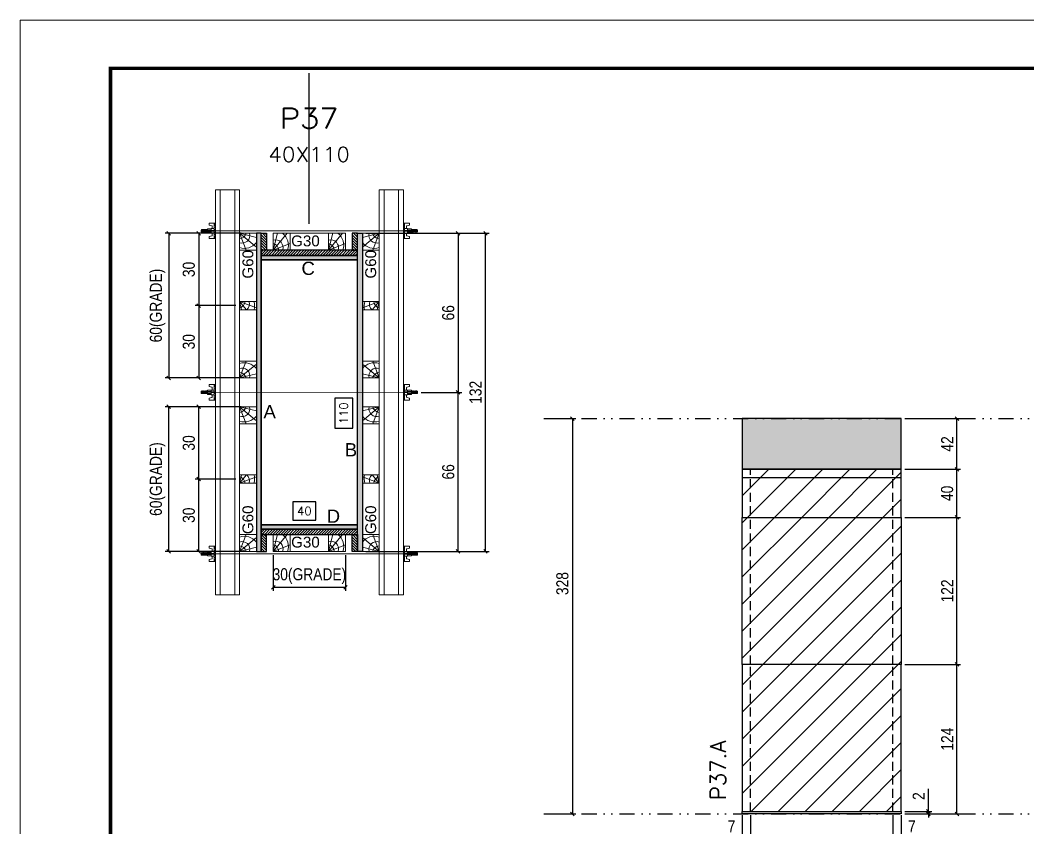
# Model space of a CAD drawing. Extents: x 1945 to 10875, y -3405 to 3369.
# Drawn here: x 3544 to 4380, y -728 to -57 of the extents above; entities that cross this region are included whole.
import ezdxf
from ezdxf.enums import TextEntityAlignment as Align

# ---------------------------------------------------------------- set-up
doc = ezdxf.new("R2010")
doc.units = 0
for name, pattern in [('DASHED', [0.75, 0.5, -0.25]), ('DIVIDE2', [0.625, 0.25, -0.125, 0, -0.125, 0, -0.125]), ('HIDDEN', [0.375, 0.25, -0.125])]:
    doc.linetypes.add(name, pattern=pattern)
for name, color, linetype in [('CHAPA', 1, 'Continuous'), ('COTA', 241, 'Continuous'), ('cotas', 4, 'Continuous'), ('FUNDOS', 1, 'Continuous'), ('MEIO_PONT', 93, 'Continuous'), ('Nível', 160, 'Continuous'), ('Painéis', 200, 'Continuous'), ('SARR_2.2x7', 40, 'Continuous'), ('SARRAFO', 251, 'Continuous'), ('Sarrafo de Pressão', 42, 'HIDDEN'), ('Texto de Titulo', 7, 'Continuous'), ('Texto Qtd Sarr', 242, 'Continuous'), ('TEXTO_GERAL', 7, 'Continuous')]:
    doc.layers.add(name, color=color, linetype=linetype)
for name, color, linetype, lineweight in [('Folhas', 255, 'Continuous', 9), ('Hachura', 251, 'Continuous', 9), ('Madeira', 126, 'Continuous', 18), ('Perfil Metálico', 224, 'Continuous', 18), ('SARRAFO DE PRESSAO', 251, 'DASHED', 9), ('Texto Seção', 7, 'Continuous', 15)]:
    doc.layers.add(name, color=color, linetype=linetype, lineweight=lineweight)
doc.styles.add('ARIAL', font='arial.ttf')
doc.styles.add('COTA TECNICA', font='techl___.ttf', dxfattribs={"height": 10})
doc.styles.add('COTA TECNICA 2X', font='techl___.ttf', dxfattribs={"height": 10})
doc.styles.add('COTA TECNICA-50', font='techl___.ttf', dxfattribs={"height": 10})
doc.styles.add('REGUA-120', font='ROMANS.shx', dxfattribs={"height": 15})
doc.styles.add('ROMANS', font='romans.shx')
doc.styles.add('SANSSERIF', font='sas_____.pfb')
doc.dimstyles.new('COTA PAINEL-50', dxfattribs={"dimtxt": 10, "dimasz": 3, "dimexe": 3, "dimexo": 3, "dimgap": 3, "dimtad": 1, "dimdec": 1, "dimzin": 12, "dimdsep": 46, "dimtxsty": 'COTA TECNICA-50', "dimblk1": 'OBLIQUE', "dimblk2": 'OBLIQUE', "dimsah": 1, "dimcen": 0.9, "dimclrd": 4, "dimclre": 4, "dimclrt": 240, "dimadec": 1, "dimazin": 3, "dimtfac": 1, "dimtdec": 1, "dimtmove": 0, "dimatfit": 3, "dimfxl": 1, "dimtolj": 1, "dimtzin": 12, "dimarcsym": 0})
doc.dimstyles.new('PAINEL', dxfattribs={"dimtxt": 10, "dimasz": 3, "dimexe": 3, "dimexo": 3, "dimgap": 3, "dimtad": 1, "dimdec": 1, "dimzin": 12, "dimdsep": 46, "dimtxsty": 'COTA TECNICA', "dimblk1": 'OBLIQUE', "dimblk2": 'OBLIQUE', "dimsah": 1, "dimcen": 0.9, "dimclrd": 4, "dimclre": 4, "dimclrt": 240, "dimadec": 1, "dimazin": 3, "dimtfac": 1, "dimtdec": 1, "dimtmove": 0, "dimatfit": 3, "dimfxl": 1, "dimtolj": 1, "dimtzin": 12, "dimarcsym": 0})
doc.dimstyles.new('SECAO PILAR', dxfattribs={"dimtxt": 10, "dimasz": 3, "dimexe": 3, "dimexo": 3, "dimgap": 3, "dimtad": 1, "dimdec": 1, "dimlfac": 0.5, "dimzin": 12, "dimdsep": 46, "dimtxsty": 'COTA TECNICA 2X', "dimblk1": 'OBLIQUE', "dimblk2": 'OBLIQUE', "dimsah": 1, "dimcen": 0.9, "dimclrd": 256, "dimclre": 256, "dimclrt": 256, "dimadec": 1, "dimazin": 3, "dimtfac": 1, "dimtdec": 1, "dimtmove": 0, "dimatfit": 3, "dimfxl": 1, "dimtolj": 1, "dimtzin": 12, "dimarcsym": 0})
doc.dimstyles.new('SECÇÃO 2', dxfattribs={"dimtxt": 7, "dimasz": 6, "dimexe": 0.18, "dimexo": 2, "dimgap": -4, "dimtad": 3, "dimdec": 1, "dimlfac": 0.5, "dimzin": 12, "dimdsep": 46, "dimtxsty": 'ROMANS', "dimblk": 'ARCHTICK', "dimcen": 0.09, "dimse1": 1, "dimse2": 1, "dimsd1": 1, "dimsd2": 1, "dimclrd": 180, "dimclre": 5, "dimclrt": 1, "dimadec": 0, "dimazin": 3, "dimtfac": 1, "dimtdec": 1, "dimtofl": 0, "dimtmove": 0, "dimatfit": 3, "dimldrblk": 'ARCHTICK', "dimfxl": 1, "dimtolj": 1, "dimtzin": 0, "dimarcsym": 0})
pattern_1 = [(45, (-127075.793, -33000.405), (-11.2253202, 11.2253202), [])]

# ---------------------------------------------------------------- blocks, each defined once
blk = doc.blocks.new('9999999999')
at = {"layer": 'Folhas'}
blk.add_lwpolyline([(98138.98, 34190.21), (99623.98, 34190.21), (99623.98, 35240.21), (98138.98, 35240.21)], close=True, dxfattribs=at)
at = {"layer": 'Folhas', "color": 30, "const_width": 3}
blk.add_lwpolyline([(98213.98, 34230.21), (99583.98, 34230.21), (99583.98, 35200.21), (98213.98, 35200.21)], close=True, dxfattribs=at)
blk = doc.blocks.new('_Oblique')
at = {"color": 0, "linetype": 'ByBlock', "lineweight": -2}
blk.add_line((-0.5, -0.5), (0.5, 0.5), dxfattribs=at)
blk = doc.blocks.new('*D419')
at = {"layer": 'cotas', "color": 4, "linetype": 'ByBlock', "lineweight": -2, "transparency": 16777216}
for p, q in [((3981.36, -388.07), (4005.08, -388.07)), ((4002.08, -388.07), (4002.08, -716.07)), ((3981.36, -716.07), (4005.08, -716.07))]:
    blk.add_line(p, q, dxfattribs=at)
at = {"layer": 'Defpoints', "color": 0, "linetype": 'ByBlock', "transparency": 16777216}
for p in [(3978.36, -388.07), (3978.36, -716.07), (4002.08, -716.07)]:
    blk.add_point(p, dxfattribs=at)
at = {"layer": 'cotas', "color": 4, "linetype": 'ByBlock', "lineweight": -2, "transparency": 16777216, "xscale": 3, "yscale": 3, "zscale": 3}
for p, rotation in [((4002.08, -388.07), 90), ((4002.08, -716.07), 270)]:
    blk.add_blockref('_Oblique', p, dxfattribs=dict(at, rotation=rotation))
at = {"layer": 'cotas', "color": 240, "linetype": 'ByBlock', "transparency": 16777216, "insert": (3993.84, -524.94), "char_height": 10, "attachment_point": 5, "rotation": 90, "style": 'COTA TECNICA'}
blk.add_mtext('\\A1;328', dxfattribs=at)
blk = doc.blocks.new('*D247')
at = {"layer": 'COTA', "color": 4, "lineweight": -2, "transparency": 16777216}
for p, q in [((4143.07, -717.07), (4143.07, -771.24)), ((4275.07, -717.07), (4275.07, -771.24)), ((4143.07, -768.24), (4275.07, -768.24))]:
    blk.add_line(p, q, dxfattribs=at)
at = {"layer": 'Defpoints', "color": 0, "transparency": 16777216}
for p in [(4143.07, -714.07), (4275.07, -714.07), (4275.07, -768.24)]:
    blk.add_point(p, dxfattribs=at)
at = {"layer": 'COTA', "color": 4, "lineweight": -2, "transparency": 16777216, "xscale": 3, "yscale": 3, "zscale": 3, "rotation": 180}
blk.add_blockref('_Oblique', (4143.07, -768.24), dxfattribs=at)
at = {"layer": 'COTA', "color": 4, "lineweight": -2, "transparency": 16777216, "xscale": 3, "yscale": 3, "zscale": 3}
blk.add_blockref('_Oblique', (4275.07, -768.24), dxfattribs=at)
at = {"layer": 'COTA', "color": 240, "transparency": 16777216, "insert": (4209.07, -760.02), "char_height": 10, "attachment_point": 5, "style": 'COTA TECNICA'}
blk.add_mtext('\\A1;132', dxfattribs=at)
blk = doc.blocks.new('*D298')
at = {"layer": 'COTA', "color": 4, "lineweight": -2, "transparency": 16777216}
for p, q in [((4278.07, -388.07), (4324.31, -388.07)), ((4321.31, -430.07), (4321.31, -388.07)), ((4278.07, -430.07), (4324.31, -430.07))]:
    blk.add_line(p, q, dxfattribs=at)
at = {"layer": 'Defpoints', "color": 0, "transparency": 16777216}
for p in [(4275.07, -388.07), (4321.31, -388.07), (4275.07, -430.07)]:
    blk.add_point(p, dxfattribs=at)
at = {"layer": 'COTA', "color": 4, "lineweight": -2, "transparency": 16777216, "xscale": 3, "yscale": 3, "zscale": 3}
for p, rotation in [((4321.31, -388.07), 90), ((4321.31, -430.07), 270)]:
    blk.add_blockref('_Oblique', p, dxfattribs=dict(at, rotation=rotation))
at = {"layer": 'COTA', "color": 240, "transparency": 16777216, "insert": (4313.23, -409.07), "char_height": 10, "attachment_point": 5, "rotation": 90, "style": 'COTA TECNICA'}
blk.add_mtext('\\A1;42', dxfattribs=at)
blk = doc.blocks.new('*D299')
at = {"layer": 'COTA', "color": 4, "lineweight": -2, "transparency": 16777216}
for p, q in [((4278.07, -592.07), (4324.31, -592.07)), ((4321.31, -716.07), (4321.31, -592.07)), ((4278.07, -716.07), (4324.31, -716.07))]:
    blk.add_line(p, q, dxfattribs=at)
at = {"layer": 'Defpoints', "color": 0, "transparency": 16777216}
for p in [(4275.07, -592.07), (4321.31, -592.07), (4275.07, -716.07)]:
    blk.add_point(p, dxfattribs=at)
at = {"layer": 'COTA', "color": 4, "lineweight": -2, "transparency": 16777216, "xscale": 3, "yscale": 3, "zscale": 3}
for p, rotation in [((4321.31, -592.07), 90), ((4321.31, -716.07), 270)]:
    blk.add_blockref('_Oblique', p, dxfattribs=dict(at, rotation=rotation))
at = {"layer": 'COTA', "color": 240, "transparency": 16777216, "insert": (4313.23, -654.07), "char_height": 10, "attachment_point": 5, "rotation": 90, "style": 'COTA TECNICA-50'}
blk.add_mtext('\\A1;124', dxfattribs=at)
blk = doc.blocks.new('*D300')
at = {"layer": 'COTA', "color": 4, "lineweight": -2, "transparency": 16777216}
for p, q in [((4297.59, -714.07), (4297.59, -695.26)), ((4278.07, -714.07), (4300.59, -714.07)), ((4278.07, -716.07), (4300.59, -716.07)), ((4297.59, -716.07), (4297.59, -714.07)), ((4297.59, -716.07), (4297.59, -719.07))]:
    blk.add_line(p, q, dxfattribs=at)
at = {"layer": 'Defpoints', "color": 0, "transparency": 16777216}
for p in [(4275.07, -714.07), (4275.07, -716.07), (4297.59, -716.07)]:
    blk.add_point(p, dxfattribs=at)
at = {"layer": 'COTA', "color": 4, "lineweight": -2, "transparency": 16777216, "xscale": 3, "yscale": 3, "zscale": 3}
for p, rotation in [((4297.59, -714.07), 270), ((4297.59, -716.07), 90)]:
    blk.add_blockref('_Oblique', p, dxfattribs=dict(at, rotation=rotation))
at = {"layer": 'COTA', "color": 240, "transparency": 16777216, "insert": (4289.59, -701.32), "char_height": 10, "attachment_point": 5, "rotation": 90, "style": 'COTA TECNICA-50'}
blk.add_mtext('\\A1;2', dxfattribs=at)
blk = doc.blocks.new('*D301')
at = {"layer": 'COTA', "color": 4, "linetype": 'ByBlock', "lineweight": -2, "transparency": 16777216}
for p, q in [((4278.07, -470.07), (4324.31, -470.07)), ((4321.31, -592.07), (4321.31, -470.07)), ((4278.07, -592.07), (4324.31, -592.07))]:
    blk.add_line(p, q, dxfattribs=at)
at = {"layer": 'Defpoints', "color": 0, "linetype": 'ByBlock', "transparency": 16777216}
for p in [(4275.07, -470.07), (4321.31, -470.07), (4275.07, -592.07)]:
    blk.add_point(p, dxfattribs=at)
at = {"layer": 'COTA', "color": 4, "linetype": 'ByBlock', "lineweight": -2, "transparency": 16777216, "xscale": 3, "yscale": 3, "zscale": 3}
for p, rotation in [((4321.31, -470.07), 90), ((4321.31, -592.07), 270)]:
    blk.add_blockref('_Oblique', p, dxfattribs=dict(at, rotation=rotation))
at = {"layer": 'COTA', "color": 240, "linetype": 'ByBlock', "transparency": 16777216, "insert": (4313.25, -531.07), "char_height": 10, "attachment_point": 5, "rotation": 90, "style": 'COTA TECNICA'}
blk.add_mtext('\\A1;122', dxfattribs=at)
blk = doc.blocks.new('*D302')
at = {"layer": 'COTA', "color": 4, "lineweight": -2, "transparency": 16777216}
for p, q in [((4143.07, -719.07), (4143.07, -737.58)), ((4150.07, -717.07), (4150.07, -737.58)), ((4143.07, -734.58), (4128.34, -734.58)), ((4150.07, -734.58), (4143.07, -734.58))]:
    blk.add_line(p, q, dxfattribs=at)
at = {"layer": 'Defpoints', "color": 0, "transparency": 16777216}
for p in [(4143.07, -716.07), (4150.07, -714.07), (4143.07, -734.58)]:
    blk.add_point(p, dxfattribs=at)
at = {"layer": 'COTA', "color": 4, "lineweight": -2, "transparency": 16777216, "xscale": 3, "yscale": 3, "zscale": 3, "rotation": 180}
blk.add_blockref('_Oblique', (4143.07, -734.58), dxfattribs=at)
at = {"layer": 'COTA', "color": 4, "lineweight": -2, "transparency": 16777216, "xscale": 3, "yscale": 3, "zscale": 3}
blk.add_blockref('_Oblique', (4150.07, -734.58), dxfattribs=at)
at = {"layer": 'COTA', "color": 240, "transparency": 16777216, "insert": (4134.2, -726.5), "char_height": 10, "attachment_point": 5, "style": 'COTA TECNICA-50'}
blk.add_mtext('\\A1;7', dxfattribs=at)
blk = doc.blocks.new('*D303')
at = {"layer": 'COTA', "color": 4, "lineweight": -2, "transparency": 16777216}
for p, q in [((4268.07, -717.07), (4268.07, -737.58)), ((4275.07, -719.07), (4275.07, -737.58)), ((4268.07, -734.58), (4275.07, -734.58)), ((4275.07, -734.58), (4289.8, -734.58))]:
    blk.add_line(p, q, dxfattribs=at)
at = {"layer": 'Defpoints', "color": 0, "transparency": 16777216}
for p in [(4268.07, -714.07), (4275.07, -716.07), (4275.07, -734.58)]:
    blk.add_point(p, dxfattribs=at)
at = {"layer": 'COTA', "color": 4, "lineweight": -2, "transparency": 16777216, "xscale": 3, "yscale": 3, "zscale": 3, "rotation": 180}
blk.add_blockref('_Oblique', (4268.07, -734.58), dxfattribs=at)
at = {"layer": 'COTA', "color": 4, "lineweight": -2, "transparency": 16777216, "xscale": 3, "yscale": 3, "zscale": 3}
blk.add_blockref('_Oblique', (4275.07, -734.58), dxfattribs=at)
at = {"layer": 'COTA', "color": 240, "transparency": 16777216, "insert": (4283.93, -726.5), "char_height": 10, "attachment_point": 5, "style": 'COTA TECNICA-50'}
blk.add_mtext('\\A1;7', dxfattribs=at)
blk = doc.blocks.new('titulo1')
at = {"layer": 'Defpoints', "color": 252, "linetype": 'HIDDEN', "ltscale": 2}
blk.add_line((0, 0), (0, 125), dxfattribs=at)
at = {"layer": 'Defpoints', "style": 'ROMANS', "oblique": 15}
blk.add_attdef('FOLHA', text='', height=10, dxfattribs=at).set_placement((0, 15.58), align=Align.MIDDLE_CENTER)
at = {"layer": 'Texto Qtd Sarr', "color": 3, "style": 'ROMANS', "oblique": 15}
for tag, height, p in [('TITULO', 17, (0, 71.45)), ('SEÇÃO', 12, (0, 41.55))]:
    blk.add_attdef(tag, text='', height=height, dxfattribs=at).set_placement(p, align=Align.MIDDLE_CENTER)
blk = doc.blocks.new('*D308')
at = {"layer": 'COTA', "color": 180, "lineweight": -2, "transparency": 16777216}
for p, q in [((3819.79, -371.1), (3804.79, -371.1)), ((3804.79, -371.1), (3804.79, -396.1)), ((3819.79, -396.1), (3819.79, -371.1)), ((3804.79, -396.1), (3819.79, -396.1))]:
    blk.add_line(p, q, dxfattribs=at)
at = {"layer": 'Defpoints', "color": 0, "transparency": 16777216}
for p in [(3823.79, -256.23), (3823.79, -256.23), (3823.79, -476.23)]:
    blk.add_point(p, dxfattribs=at)
at = {"layer": 'COTA', "color": 1, "transparency": 16777216, "insert": (3812.29, -383.6), "char_height": 7, "attachment_point": 5, "rotation": 90, "style": 'ROMANS'}
blk.add_mtext('\\A1;110', dxfattribs=at)
blk = doc.blocks.new('_ArchTick')
at = {"color": 0, "linetype": 'ByBlock', "const_width": 0.15}
blk.add_lwpolyline([(-0.5, -0.5), (0.5, 0.5)], dxfattribs=at)
blk = doc.blocks.new('*D309')
at = {"layer": 'COTA', "lineweight": -2, "transparency": 16777216}
for p, q in [((3830.79, -234.23), (3932.99, -234.23)), ((3929.99, -498.23), (3929.99, -234.23)), ((3830.79, -498.23), (3932.99, -498.23))]:
    blk.add_line(p, q, dxfattribs=at)
at = {"layer": 'Defpoints', "color": 0, "transparency": 16777216}
for p in [(3827.79, -234.23), (3929.99, -234.23), (3827.79, -498.23)]:
    blk.add_point(p, dxfattribs=at)
at = {"layer": 'COTA', "lineweight": -2, "transparency": 16777216, "xscale": 3, "yscale": 3, "zscale": 3}
for p, rotation in [((3929.99, -234.23), 90), ((3929.99, -498.23), 270)]:
    blk.add_blockref('_Oblique', p, dxfattribs=dict(at, rotation=rotation))
at = {"layer": 'COTA', "transparency": 16777216, "insert": (3921.77, -366.23), "char_height": 10, "attachment_point": 5, "rotation": 90, "style": 'COTA TECNICA 2X'}
blk.add_mtext('\\A1;132', dxfattribs=at)
blk = doc.blocks.new('*D310')
at = {"layer": 'COTA', "lineweight": -2, "transparency": 16777216}
for p, q in [((3876.59, -366.23), (3910.22, -366.23)), ((3907.22, -498.23), (3907.22, -366.23)), ((3864.79, -498.23), (3910.22, -498.23))]:
    blk.add_line(p, q, dxfattribs=at)
at = {"layer": 'Defpoints', "color": 0, "transparency": 16777216}
for p in [(3873.59, -366.23), (3907.22, -366.23), (3861.79, -498.23)]:
    blk.add_point(p, dxfattribs=at)
at = {"layer": 'COTA', "lineweight": -2, "transparency": 16777216, "xscale": 3, "yscale": 3, "zscale": 3}
for p, rotation in [((3907.22, -366.23), 90), ((3907.22, -498.23), 270)]:
    blk.add_blockref('_Oblique', p, dxfattribs=dict(at, rotation=rotation))
at = {"layer": 'COTA', "transparency": 16777216, "insert": (3899.12, -432.23), "char_height": 10, "attachment_point": 5, "rotation": 90, "style": 'COTA TECNICA 2X'}
blk.add_mtext('\\A1;66', dxfattribs=at)
blk = doc.blocks.new('*D311')
at = {"layer": 'COTA', "lineweight": -2, "transparency": 16777216}
for p, q in [((3864.79, -234.23), (3910.22, -234.23)), ((3907.22, -234.23), (3907.22, -366.23)), ((3876.59, -366.23), (3910.22, -366.23))]:
    blk.add_line(p, q, dxfattribs=at)
at = {"layer": 'Defpoints', "color": 0, "transparency": 16777216}
for p in [(3861.79, -234.23), (3873.59, -366.23), (3907.22, -366.23)]:
    blk.add_point(p, dxfattribs=at)
at = {"layer": 'COTA', "lineweight": -2, "transparency": 16777216, "xscale": 3, "yscale": 3, "zscale": 3}
for p, rotation in [((3907.22, -234.23), 90), ((3907.22, -366.23), 270)]:
    blk.add_blockref('_Oblique', p, dxfattribs=dict(at, rotation=rotation))
at = {"layer": 'COTA', "transparency": 16777216, "insert": (3899.12, -300.23), "char_height": 10, "attachment_point": 5, "rotation": 90, "style": 'COTA TECNICA 2X'}
blk.add_mtext('\\A1;66', dxfattribs=at)
blk = doc.blocks.new('*D312')
at = {"layer": 'COTA', "color": 180, "lineweight": -2, "transparency": 16777216}
for p, q in [((3789.27, -457.23), (3769.93, -457.23)), ((3769.93, -457.23), (3769.93, -472.23)), ((3789.27, -472.23), (3789.27, -457.23)), ((3769.93, -472.23), (3789.27, -472.23))]:
    blk.add_line(p, q, dxfattribs=at)
at = {"layer": 'Defpoints', "color": 0, "transparency": 16777216}
for p in [(3743.79, -476.23), (3743.79, -476.23), (3823.79, -476.23)]:
    blk.add_point(p, dxfattribs=at)
at = {"layer": 'COTA', "color": 1, "transparency": 16777216, "insert": (3779.6, -464.73), "char_height": 7, "attachment_point": 5, "style": 'ROMANS'}
blk.add_mtext('\\A1;40', dxfattribs=at)
blk = doc.blocks.new('C')
at = {"layer": 'Hachura', "color": 0}
for p, q in [((0, 3.22), (0, -3.22)), ((0.45, 3.22), (0, 3.22)), ((0.46, 3.16), (0, 3.16)), ((0.46, 3.05), (0, 3.05)), ((0.46, 2.88), (0, 2.88)), ((0, 2.75), (0, -1.16)), ((0.46, 2.65), (0, 2.65)), ((0.46, 2.23), (0, 2.23)), ((0.46, 1.51), (0, 1.51)), ((0.39, 0.49), (0.17, 0.49)), ((0.45, -3.23), (0.45, 3.22)), ((0.45, 3.22), (2.58, 3.22)), ((1.74, 0.97), (0.45, 0.97)), ((1.45, 0.1), (0.45, 0.1)), ((1.35, 1.94), (1.35, 0.96)), ((2.58, 2.39), (1.47, 2.09)), ((1.74, -0.97), (1.74, 0.97)), ((1.74, 0.97), (1.74, 0.84)), ((1.74, 0.97), (1.74, 0.84)), ((1.74, 0.84), (3.35, 0.84)), ((3.35, 0.45), (1.74, 0.45)), ((2.58, 3.22), (2.58, 2.39)), ((3.32, 0.84), (3.32, -0.84)), ((3.35, 0.84), (3.35, -0.84)), ((3.68, 0.45), (3.35, 0.45)), ((3.84, -0.52), (3.35, 0.45)), ((3.35, 0.06), (3.67, -0.57)), ((3.68, 0.45), (4.16, -0.52)), ((3.72, 0.5), (4.25, -0.57)), ((4.37, -0.55), (3.83, 0.53)), ((4.15, 0.45), (3.93, 0.45)), ((4.42, -0.52), (3.93, 0.45)), ((4.15, 0.45), (4.26, 0.45)), ((4.26, 0.45), (4.74, -0.52)), ((4.3, 0.5), (4.83, -0.57)), ((4.95, -0.55), (4.41, 0.53)), ((4.51, 0.45), (4.84, 0.45)), ((5, -0.52), (4.51, 0.45)), ((4.84, 0.45), (5.32, -0.52)), ((4.88, 0.5), (5.41, -0.57)), ((5.53, -0.55), (4.99, 0.53)), ((5.58, -0.52), (5.09, 0.45)), ((5.42, 0.45), (5.09, 0.45)), ((5.58, -0.52), (5.09, 0.45)), ((5.42, 0.45), (5.74, -0.19)), ((5.46, 0.5), (5.74, -0.07)), ((5.74, 0.19), (5.57, 0.53)), ((5.74, 0.32), (5.68, 0.45)), ((5.68, 0.45), (5.74, 0.45)), ((5.74, 0.45), (5.9, 0.29)), ((5.74, 0.45), (5.74, -0.52)), ((5.9, -0.36), (5.9, 0.29)), ((0.45, 0), (0, 0)), ((0.46, -1.52), (0, -1.52)), ((0.46, -2.23), (0, -2.23)), ((0.46, -2.65), (0, -2.65)), ((0.46, -2.88), (0, -2.88)), ((0.46, -3.05), (0, -3.05)), ((0.46, -3.16), (0, -3.16)), ((0, -3.22), (2.57, -3.22)), ((0.08, -0.48), (0.29, -0.48)), ((0.29, -0.48), (0.4, -0.48)), ((0.45, 0), (0.45, -0.97)), ((0.45, -0.16), (1.45, -0.16)), ((0.45, -0.65), (0.45, -0.32)), ((0.45, -3.23), (0.45, -0.65)), ((0.45, -0.97), (1.74, -0.97)), ((1.35, -1.94), (1.35, -0.97)), ((2.58, -2.39), (1.47, -2.1)), ((3.35, -0.32), (1.74, -0.32)), ((3.35, -0.84), (1.74, -0.84)), ((2.58, -3.23), (2.58, -2.39)), ((3.35, -0.07), (3.58, -0.52)), ((3.35, -0.52), (3.58, -0.52)), ((3.84, -0.52), (4.16, -0.52)), ((4.42, -0.52), (4.74, -0.52)), ((4.63, -0.52), (4.74, -0.52)), ((5, -0.52), (5.32, -0.52)), ((5.58, -0.52), (5.74, -0.52)), ((5.74, -0.52), (5.9, -0.36)), ((5.74, -0.52), (5.74, -0.52))]:
    blk.add_line(p, q, dxfattribs=at)
for centre, radius, start, end in [((1.52, 1.94), 0.161, 104.7436, 180), ((1.44, -0.03), 0.129, 272.695, 87.305), ((3.81, 0.39), 0.143, 25.5688, 154.4312), ((4.39, 0.39), 0.143, 25.5688, 154.4312), ((4.97, 0.39), 0.143, 25.5688, 154.4312), ((5.55, 0.39), 0.143, 25.5688, 154.4312), ((0.17, -0.37), 0.174, 221.744, 317.8592), ((1.52, -1.94), 0.161, 180, 255.2564), ((3.71, -0.4), 0.174, 222.1408, 318.256), ((4.29, -0.4), 0.174, 222.1408, 318.256), ((4.87, -0.4), 0.174, 222.1408, 318.256), ((5.45, -0.4), 0.174, 222.1408, 318.256), ((5.61, -0.4), 0.174, 317.8592, 318.256)]:
    blk.add_arc(centre, radius, start, end, dxfattribs=at)
blk = doc.blocks.new('PONTALETE')
at = {"layer": 'Madeira'}
for q in [(2.71, 7), (7, 5.76), (7, 1.74)]:
    blk.add_line((0, 0), q, dxfattribs=at)
blk.add_lwpolyline([(0, 0), (7, 0), (7, 7), (0, 7)], close=True, dxfattribs=at)
for centre, radius, start, end in [((2.04, 0.06), 6.23, 37.2818, 109.0913), ((1.09, 0.9), 3.19, 343.603, 109.9847), ((-0.21, -0.78), 3.09, 14.6322, 86.0383)]:
    blk.add_arc(centre, radius, start, end, dxfattribs=at)
blk = doc.blocks.new('*D313')
at = {"layer": 'COTA', "lineweight": -2, "transparency": 16777216}
for p, q in [((3727.13, -378.23), (3664.07, -378.23)), ((3667.07, -498.23), (3667.07, -378.23)), ((3727.13, -498.23), (3664.07, -498.23))]:
    blk.add_line(p, q, dxfattribs=at)
at = {"layer": 'Defpoints', "color": 0, "transparency": 16777216}
for p in [(3667.07, -378.23), (3730.13, -378.23), (3730.13, -498.23)]:
    blk.add_point(p, dxfattribs=at)
at = {"layer": 'COTA', "lineweight": -2, "transparency": 16777216, "xscale": 3, "yscale": 3, "zscale": 3}
for p, rotation in [((3667.07, -378.23), 90), ((3667.07, -498.23), 270)]:
    blk.add_blockref('_Oblique', p, dxfattribs=dict(at, rotation=rotation))
at = {"layer": 'COTA', "transparency": 16777216, "insert": (3657.85, -438.23), "char_height": 10, "attachment_point": 5, "rotation": 90, "style": 'COTA TECNICA 2X'}
blk.add_mtext('\\A1;60(GRADE)', dxfattribs=at)
blk = doc.blocks.new('*D445')
at = {"layer": 'COTA', "lineweight": -2, "transparency": 16777216}
for p, q in [((3753.79, -501.23), (3753.79, -530.94)), ((3813.79, -501.23), (3813.79, -530.94)), ((3753.79, -527.94), (3813.79, -527.94))]:
    blk.add_line(p, q, dxfattribs=at)
at = {"layer": 'Defpoints', "color": 0, "transparency": 16777216}
for p in [(3753.79, -498.23), (3813.79, -498.23), (3813.79, -527.94)]:
    blk.add_point(p, dxfattribs=at)
at = {"layer": 'COTA', "lineweight": -2, "transparency": 16777216, "xscale": 3, "yscale": 3, "zscale": 3, "rotation": 180}
blk.add_blockref('_Oblique', (3753.79, -527.94), dxfattribs=at)
at = {"layer": 'COTA', "lineweight": -2, "transparency": 16777216, "xscale": 3, "yscale": 3, "zscale": 3}
blk.add_blockref('_Oblique', (3813.79, -527.94), dxfattribs=at)
at = {"layer": 'COTA', "transparency": 16777216, "insert": (3783.79, -518.72), "char_height": 10, "attachment_point": 5, "style": 'COTA TECNICA 2X'}
blk.add_mtext('\\A1;30(GRADE)', dxfattribs=at)
blk = doc.blocks.new('MEIO PONTALETE')
at = {"layer": 'Madeira'}
for q in [(2.71, 7), (3.5, 2.88), (3.5, 0.87)]:
    blk.add_line((0, 0), q, dxfattribs=at)
blk.add_lwpolyline([(0, 0), (3.5, 0), (3.5, 7), (0, 7)], close=True, dxfattribs=at)
for centre, radius, start, end in [((2.04, 0.06), 6.23, 76.4499, 109.0913), ((1.09, 0.9), 3.19, 40.9063, 109.9847), ((-0.21, -0.78), 3.09, 14.6322, 86.0383)]:
    blk.add_arc(centre, radius, start, end, dxfattribs=at)
blk = doc.blocks.new('*D446')
at = {"layer": 'COTA', "lineweight": -2, "transparency": 16777216}
for p, q in [((3722.79, -438.23), (3688.94, -438.23)), ((3691.94, -498.23), (3691.94, -438.23)), ((3722.79, -498.23), (3688.94, -498.23))]:
    blk.add_line(p, q, dxfattribs=at)
at = {"layer": 'Defpoints', "color": 0, "transparency": 16777216}
for p in [(3691.94, -438.23), (3725.79, -438.23), (3725.79, -498.23)]:
    blk.add_point(p, dxfattribs=at)
at = {"layer": 'COTA', "lineweight": -2, "transparency": 16777216, "xscale": 3, "yscale": 3, "zscale": 3}
for p, rotation in [((3691.94, -438.23), 90), ((3691.94, -498.23), 270)]:
    blk.add_blockref('_Oblique', p, dxfattribs=dict(at, rotation=rotation))
at = {"layer": 'COTA', "transparency": 16777216, "insert": (3683.72, -468.23), "char_height": 10, "attachment_point": 5, "rotation": 90, "style": 'COTA TECNICA 2X'}
blk.add_mtext('\\A1;30', dxfattribs=at)
blk = doc.blocks.new('*D447')
at = {"layer": 'COTA', "lineweight": -2, "transparency": 16777216}
for p, q in [((3722.79, -378.23), (3688.94, -378.23)), ((3691.94, -438.23), (3691.94, -378.23)), ((3722.79, -438.23), (3688.94, -438.23))]:
    blk.add_line(p, q, dxfattribs=at)
at = {"layer": 'Defpoints', "color": 0, "transparency": 16777216}
for p in [(3691.94, -378.23), (3725.79, -378.23), (3725.79, -438.23)]:
    blk.add_point(p, dxfattribs=at)
at = {"layer": 'COTA', "lineweight": -2, "transparency": 16777216, "xscale": 3, "yscale": 3, "zscale": 3}
for p, rotation in [((3691.94, -378.23), 90), ((3691.94, -438.23), 270)]:
    blk.add_blockref('_Oblique', p, dxfattribs=dict(at, rotation=rotation))
at = {"layer": 'COTA', "transparency": 16777216, "insert": (3683.72, -408.23), "char_height": 10, "attachment_point": 5, "rotation": 90, "style": 'COTA TECNICA 2X'}
blk.add_mtext('\\A1;30', dxfattribs=at)
blk = doc.blocks.new('*D331')
at = {"layer": 'COTA', "lineweight": -2, "transparency": 16777216}
for p, q in [((3727.13, -234.23), (3664.07, -234.23)), ((3667.07, -234.23), (3667.07, -354.23)), ((3727.13, -354.23), (3664.07, -354.23))]:
    blk.add_line(p, q, dxfattribs=at)
at = {"layer": 'Defpoints', "color": 0, "transparency": 16777216}
for p in [(3730.13, -234.23), (3667.07, -354.23), (3730.13, -354.23)]:
    blk.add_point(p, dxfattribs=at)
at = {"layer": 'COTA', "lineweight": -2, "transparency": 16777216, "xscale": 3, "yscale": 3, "zscale": 3}
for p, rotation in [((3667.07, -234.23), 90), ((3667.07, -354.23), 270)]:
    blk.add_blockref('_Oblique', p, dxfattribs=dict(at, rotation=rotation))
at = {"layer": 'COTA', "transparency": 16777216, "insert": (3657.85, -294.23), "char_height": 10, "attachment_point": 5, "rotation": 90, "style": 'COTA TECNICA 2X'}
blk.add_mtext('\\A1;60(GRADE)', dxfattribs=at)
blk = doc.blocks.new('*D448')
at = {"layer": 'COTA', "lineweight": -2, "transparency": 16777216}
for p, q in [((3722.79, -234.23), (3688.94, -234.23)), ((3691.94, -234.23), (3691.94, -294.23)), ((3722.79, -294.23), (3688.94, -294.23))]:
    blk.add_line(p, q, dxfattribs=at)
at = {"layer": 'Defpoints', "color": 0, "transparency": 16777216}
for p in [(3725.79, -234.23), (3691.94, -294.23), (3725.79, -294.23)]:
    blk.add_point(p, dxfattribs=at)
at = {"layer": 'COTA', "lineweight": -2, "transparency": 16777216, "xscale": 3, "yscale": 3, "zscale": 3}
for p, rotation in [((3691.94, -234.23), 90), ((3691.94, -294.23), 270)]:
    blk.add_blockref('_Oblique', p, dxfattribs=dict(at, rotation=rotation))
at = {"layer": 'COTA', "transparency": 16777216, "insert": (3683.72, -264.23), "char_height": 10, "attachment_point": 5, "rotation": 90, "style": 'COTA TECNICA 2X'}
blk.add_mtext('\\A1;30', dxfattribs=at)
blk = doc.blocks.new('*D449')
at = {"layer": 'COTA', "lineweight": -2, "transparency": 16777216}
for p, q in [((3722.79, -294.23), (3688.94, -294.23)), ((3691.94, -294.23), (3691.94, -354.23)), ((3722.79, -354.23), (3688.94, -354.23))]:
    blk.add_line(p, q, dxfattribs=at)
at = {"layer": 'Defpoints', "color": 0, "transparency": 16777216}
for p in [(3725.79, -294.23), (3691.94, -354.23), (3725.79, -354.23)]:
    blk.add_point(p, dxfattribs=at)
at = {"layer": 'COTA', "lineweight": -2, "transparency": 16777216, "xscale": 3, "yscale": 3, "zscale": 3}
for p, rotation in [((3691.94, -294.23), 90), ((3691.94, -354.23), 270)]:
    blk.add_blockref('_Oblique', p, dxfattribs=dict(at, rotation=rotation))
at = {"layer": 'COTA', "transparency": 16777216, "insert": (3683.72, -324.23), "char_height": 10, "attachment_point": 5, "rotation": 90, "style": 'COTA TECNICA 2X'}
blk.add_mtext('\\A1;30', dxfattribs=at)
blk = doc.blocks.new('*D371')
at = {"layer": 'Defpoints', "color": 0, "linetype": 'ByBlock', "transparency": 16777216}
for p in [(4275.07, -430.07), (4321.31, -430.07), (4275.07, -470.07)]:
    blk.add_point(p, dxfattribs=at)
at = {"layer": 'FUNDOS', "color": 4, "linetype": 'ByBlock', "lineweight": -2, "transparency": 16777216}
for p, q in [((4278.07, -430.07), (4324.31, -430.07)), ((4321.31, -470.07), (4321.31, -430.07)), ((4278.07, -470.07), (4324.31, -470.07))]:
    blk.add_line(p, q, dxfattribs=at)
at = {"layer": 'FUNDOS', "color": 4, "linetype": 'ByBlock', "lineweight": -2, "transparency": 16777216, "xscale": 3, "yscale": 3, "zscale": 3}
for p, rotation in [((4321.31, -430.07), 90), ((4321.31, -470.07), 270)]:
    blk.add_blockref('_Oblique', p, dxfattribs=dict(at, rotation=rotation))
at = {"layer": 'FUNDOS', "color": 240, "linetype": 'ByBlock', "transparency": 16777216, "insert": (4313.2, -450.07), "char_height": 10, "attachment_point": 5, "rotation": 90, "style": 'COTA TECNICA'}
blk.add_mtext('\\A1;40', dxfattribs=at)

msp = doc.modelspace()

# ---------------------------------------------------------------- hatches: boundary and pattern name
at = {"layer": 'COTA', "linetype": 'ByBlock'}
h = msp.add_hatch(dxfattribs=at)
h.set_pattern_fill('AR-CONC', color=256, scale=0.03)
h.set_pattern_definition([(50, (-126960.017, -27277.33), (5.46554007, -0.47817257), [0.5715, -6.2865]), (355, (-126960.017, -27277.33), (-1.05730264, 5.73170536), [0.4572, -5.02921753]), (100.4514447, (-126959.5613, -27277.3697), (4.40823741, 5.25353256), [0.48570026, -5.34270734]), (46.1842, (-126960.017, -27275.806), (8.13237123, -1.26126984), [0.85725, -9.42975]), (96.6355576, (-126959.339, -27275.911), (7.122124, 7.42278374), [0.7285507, -8.01406824]), (351.184151, (-126960.017, -27275.806), (7.122124, 7.42278374), [0.685799, -7.54379196]), (21, (-126959.255, -27276.187), (4.54843174, -3.06795595), [0.5715, -6.2865]), (326, (-126959.255, -27276.187), (1.85406085, 5.52563898), [0.4572, -5.0292]), (71.451445, (-126958.876, -27276.4425), (6.40249258, 2.45768307), [0.48570026, -5.34269813]), (37.5, (-126960.0168, -27277.3298), (0.092658098, 2.536651166), [0, -4.96824, 0, -5.1054, 0, -5.04825]), (7.5, (-126960.0168, -27277.3298), (2.004589875, 3.005417245), [0, -2.91084, 0, -4.85394, 0, -1.92405]), (327.5, (-126961.716, -27277.3298), (4.067717855, -0.17186232), [0, -1.905, 0, -5.9436, 0, -7.8867]), (317.5, (-126962.478, -27277.3298), (4.44387544, 0.76279473), [0, -2.4765, 0, -3.94716, 0, -5.6007])])
h.paths.add_polyline_path([(4143.07, -430.07), (4275.07, -430.07), (4275.07, -388.07), (4143.07, -388.07)])
at = {"layer": 'Hachura'}
h = msp.add_hatch(color=256, dxfattribs=at)
h.dxf.hatch_style = 1
h.paths.add_polyline_path([(3743.79, -234.23), (3739.79, -234.23), (3739.79, -498.23), (3743.79, -498.23)])
h = msp.add_hatch(color=256, dxfattribs=at)
h.dxf.hatch_style = 1
h.paths.add_polyline_path([(3743.79, -234.23), (3739.79, -234.23), (3739.79, -498.23), (3743.79, -498.23)])
h = msp.add_hatch(dxfattribs=at)
h.set_pattern_fill('ANSI31', color=256, scale=0.5, angle=270, style=0)
h.set_pattern_definition([(315, (26673.199, -9737.1789), (1.12253202, 1.12253202), [])])
h.paths.add_polyline_path([(3743.79, -248.23), (3748.19, -248.23), (3748.19, -234.23), (3743.79, -234.23)])
h = msp.add_hatch(dxfattribs=at)
h.set_pattern_fill('ANSI31', color=256, scale=0.5, angle=270, style=0)
h.set_pattern_definition([(315, (26715.199, -9737.1789), (1.12253202, 1.12253202), [])])
h.paths.add_polyline_path([(3823.79, -248.23), (3819.39, -248.23), (3819.39, -234.23), (3823.79, -234.23)])
h = msp.add_hatch(color=256, dxfattribs=at)
h.dxf.hatch_style = 1
h.paths.add_polyline_path([(3823.79, -234.23), (3827.79, -234.23), (3827.79, -498.23), (3823.79, -498.23)])
h = msp.add_hatch(color=256, dxfattribs=at)
h.dxf.hatch_style = 1
h.paths.add_polyline_path([(3823.79, -234.23), (3827.79, -234.23), (3827.79, -498.23), (3823.79, -498.23)])
h = msp.add_hatch(dxfattribs=at)
h.set_pattern_fill('ANSI31', color=256, scale=0.5, angle=180, style=0)
h.set_pattern_definition([(225, (-5350.161, -23355.2352), (1.12253202, -1.12253202), [])])
h.paths.add_polyline_path([(3743.79, -252.63), (3743.79, -248.23), (3823.79, -248.23), (3823.79, -252.63)])
h = msp.add_hatch(color=256, dxfattribs=at)
h.dxf.hatch_style = 1
h.paths.add_polyline_path([(3823.79, -256.23), (3823.79, -252.63), (3743.79, -252.63), (3743.79, -256.23)])
h = msp.add_hatch(color=256, dxfattribs=at)
h.dxf.hatch_style = 1
h.paths.add_polyline_path([(3823.79, -256.23), (3823.79, -252.63), (3743.79, -252.63), (3743.79, -256.23)])
at = {"layer": 'Hachura', "linetype": 'ByBlock'}
h = msp.add_hatch(dxfattribs=at)
h.set_pattern_fill('ANSI31', color=256, scale=5)
h.set_pattern_definition(pattern_1)
h.paths.add_polyline_path([(4275.07, -430.07), (4143.07, -430.07), (4143.07, -470.07), (4275.07, -470.07)])
at = {"layer": 'Hachura'}
h = msp.add_hatch(color=256, dxfattribs=at)
h.dxf.hatch_style = 1
h.paths.add_polyline_path([(3823.79, -479.83), (3823.79, -476.23), (3743.79, -476.23), (3743.79, -479.83)])
h = msp.add_hatch(color=256, dxfattribs=at)
h.dxf.hatch_style = 1
h.paths.add_polyline_path([(3823.79, -479.83), (3823.79, -476.23), (3743.79, -476.23), (3743.79, -479.83)])
at = {"layer": 'Hachura', "linetype": 'ByBlock'}
h = msp.add_hatch(dxfattribs=at)
h.set_pattern_fill('ANSI31', color=256, scale=5)
h.set_pattern_definition(pattern_1)
h.paths.add_polyline_path([(4275.07, -470.07), (4143.07, -470.07), (4143.07, -592.07), (4275.07, -592.07)])
at = {"layer": 'Hachura'}
h = msp.add_hatch(dxfattribs=at)
h.set_pattern_fill('ANSI31', color=256, scale=0.5, angle=180, style=0)
h.set_pattern_definition([(225, (-5380.161, -23409.2352), (1.12253202, -1.12253202), [])])
h.paths.add_polyline_path([(3823.79, -479.83), (3823.79, -484.23), (3743.79, -484.23), (3743.79, -479.83)])
h = msp.add_hatch(dxfattribs=at)
h.set_pattern_fill('ANSI31', color=256, scale=0.5, angle=270, style=0)
h.set_pattern_definition([(315, (26673.199, -9622.1789), (1.12253202, 1.12253202), [])])
h.paths.add_polyline_path([(3743.79, -484.23), (3748.19, -484.23), (3748.19, -498.23), (3743.79, -498.23)])
h = msp.add_hatch(dxfattribs=at)
h.set_pattern_fill('ANSI31', color=256, scale=0.5, angle=270, style=0)
h.set_pattern_definition([(315, (26715.199, -9622.1789), (1.12253202, 1.12253202), [])])
h.paths.add_polyline_path([(3823.79, -484.23), (3819.39, -484.23), (3819.39, -498.23), (3823.79, -498.23)])
at = {"layer": 'Hachura', "linetype": 'ByBlock'}
h = msp.add_hatch(dxfattribs=at)
h.set_pattern_fill('ANSI31', color=256, scale=5)
h.set_pattern_definition(pattern_1)
h.paths.add_polyline_path([(4275.07, -592.07), (4143.07, -592.07), (4143.07, -714.07), (4275.07, -714.07)])

# ---------------------------------------------------------------- linework, layer by layer
at = {"layer": 'CHAPA'}
for points in [[(3743.79, -234.23), (3739.79, -234.23), (3739.79, -498.23), (3743.79, -498.23)], [(3743.79, -234.23), (3739.79, -234.23), (3739.79, -498.23), (3743.79, -498.23)], [(3823.79, -234.23), (3827.79, -234.23), (3827.79, -498.23), (3823.79, -498.23)], [(3823.79, -234.23), (3827.79, -234.23), (3827.79, -498.23), (3823.79, -498.23)], [(3823.79, -256.23), (3823.79, -252.63), (3743.79, -252.63), (3743.79, -256.23)], [(3823.79, -256.23), (3823.79, -252.63), (3743.79, -252.63), (3743.79, -256.23)], [(3823.79, -479.83), (3823.79, -476.23), (3743.79, -476.23), (3743.79, -479.83)], [(3823.79, -479.83), (3823.79, -476.23), (3743.79, -476.23), (3743.79, -479.83)]]:
    msp.add_lwpolyline(points, close=True, dxfattribs=at)
at = {"layer": 'COTA', "linetype": 'ByBlock'}
msp.add_lwpolyline([(4143.07, -430.07), (4275.07, -430.07), (4275.07, -388.07), (4143.07, -388.07)], close=True, dxfattribs=at)
at = {"layer": 'Hachura'}
for p, q in [((3872.59, -232.23), (3698.79, -232.22)), ((3872.59, -366.23), (3698.79, -366.22)), ((3872.59, -500.23), (3698.79, -500.24))]:
    msp.add_line(p, q, dxfattribs=at)
at = {"layer": 'Madeira'}
for points in [[(3739.79, -234.23), (3725.79, -234.23), (3725.79, -354.23), (3739.79, -354.23)], [(3753.79, -248.23), (3753.79, -234.23), (3813.79, -234.23), (3813.79, -248.23)], [(3827.79, -234.23), (3841.79, -234.23), (3841.79, -354.23), (3827.79, -354.23)], [(3739.79, -498.23), (3725.79, -498.23), (3725.79, -378.23), (3739.79, -378.23)], [(3827.79, -498.23), (3841.79, -498.23), (3841.79, -378.23), (3827.79, -378.23)], [(3753.79, -498.23), (3753.79, -484.23), (3813.79, -484.23), (3813.79, -498.23)]]:
    msp.add_lwpolyline(points, close=True, dxfattribs=at)
at = {"layer": 'Nível', "color": 4, "linetype": 'DIVIDE2', "ltscale": 50}
for p, q in [((3978.36, -388.07), (4988.71, -388.07)), ((3978.36, -716.07), (4988.71, -716.07))]:
    msp.add_line(p, q, dxfattribs=at)
at = {"layer": 'Painéis'}
for points in [[(3743.79, -476.23), (3823.79, -476.23), (3823.79, -256.23), (3743.79, -256.23)], [(4143.07, -470.07), (4275.07, -470.07), (4275.07, -430.07), (4143.07, -430.07)], [(4275.07, -592.07), (4143.07, -592.07), (4143.07, -470.07), (4275.07, -470.07)], [(4143.07, -714.07), (4275.07, -714.07), (4275.07, -592.07), (4143.07, -592.07)], [(4143.07, -714.07), (4275.07, -714.07), (4275.07, -716.07), (4143.07, -716.07)]]:
    msp.add_lwpolyline(points, close=True, dxfattribs=at)
at = {"layer": 'Perfil Metálico'}
for points in [[(3705.79, -198.23), (3725.79, -198.23), (3725.79, -534.23), (3705.79, -534.23)], [(3721.79, -534.23), (3709.79, -534.23), (3709.79, -198.23), (3721.79, -198.23)], [(3861.79, -198.23), (3841.79, -198.23), (3841.79, -534.23), (3861.79, -534.23)], [(3845.79, -534.23), (3857.79, -534.23), (3857.79, -198.23), (3845.79, -198.23)]]:
    msp.add_lwpolyline(points, close=True, dxfattribs=at)
at = {"layer": 'SARR_2.2x7'}
msp.add_line((4275.07, -437.07), (4143.07, -437.07), dxfattribs=at)
at = {"layer": 'SARRAFO'}
for points in [[(3748.19, -234.23), (3748.19, -248.23), (3743.79, -248.23), (3743.79, -234.23)], [(3819.39, -234.23), (3819.39, -248.23), (3823.79, -248.23), (3823.79, -234.23)], [(3823.79, -248.23), (3743.79, -248.23), (3743.79, -252.63), (3823.79, -252.63)], [(3743.79, -484.23), (3823.79, -484.23), (3823.79, -479.83), (3743.79, -479.83)], [(3748.19, -498.23), (3748.19, -484.23), (3743.79, -484.23), (3743.79, -498.23)], [(3819.39, -498.23), (3819.39, -484.23), (3823.79, -484.23), (3823.79, -498.23)]]:
    msp.add_lwpolyline(points, close=True, dxfattribs=at)
at = {"layer": 'Sarrafo de Pressão', "ltscale": 30}
for p, q in [((4150.07, -592.07), (4150.07, -430.07)), ((4268.07, -592.07), (4268.07, -430.07)), ((4150.07, -714.07), (4150.07, -592.07)), ((4268.07, -714.07), (4268.07, -592.07))]:
    msp.add_line(p, q, dxfattribs=at)

# ---------------------------------------------------------------- block references
at = {"layer": 'Hachura', "linetype": 'Continuous', "yscale": 2, "zscale": 2, "rotation": 180}
for p, xscale in [((3705.79, -232.23), 2), ((3861.79, -232.23), -2), ((3705.79, -366.23), 2), ((3861.79, -366.23), -2)]:
    msp.add_blockref('C', p, dxfattribs=dict(at, xscale=xscale))
at = {"layer": 'Hachura', "linetype": 'Continuous', "yscale": 2, "zscale": 2}
for p, xscale in [((3705.79, -500.23), -2), ((3861.79, -500.23), 2)]:
    msp.add_blockref('C', p, dxfattribs=dict(at, xscale=xscale))
at = {"layer": 'Madeira'}
for name, p, xscale, yscale, zscale, rotation in [('PONTALETE', (3725.79, -234.23), -2, 2, 2, 180), ('PONTALETE', (3725.79, -234.23), -2, 2, 2, 180), ('PONTALETE', (3841.79, -234.23), 2, 2, 2, 180), ('PONTALETE', (3841.79, -234.23), 2, 2, 2, 180), ('MEIO PONTALETE', (3725.79, -290.73), 1.999999997962732, 1.999999997962732, 1.999999997962732, 270), ('MEIO PONTALETE', (3841.79, -290.73), -1.999999997962732, 1.999999997962732, 1.999999997962732, 90), ('PONTALETE', (3725.79, -378.23), -2, 2, 2, 180), ('PONTALETE', (3841.79, -378.23), 2, 2, 2, 180), ('MEIO PONTALETE', (3725.79, -441.73), -1.999999997962732, 1.999999997962732, 1.999999997962732, 270), ('MEIO PONTALETE', (3841.79, -441.73), 1.999999997962732, 1.999999997962732, 1.999999997962732, 90.00000000000001)]:
    msp.add_blockref(name, p, dxfattribs=dict(at, xscale=xscale, yscale=yscale, zscale=zscale, rotation=rotation))
at = {"layer": 'Madeira', "yscale": 2, "zscale": 2}
for p, xscale in [((3725.79, -354.23), 2), ((3841.79, -354.23), -2), ((3725.79, -498.23), 2), ((3841.79, -498.23), -2)]:
    msp.add_blockref('PONTALETE', p, dxfattribs=dict(at, xscale=xscale))
at = {"layer": 'MEIO_PONT', "xscale": -2, "yscale": 2, "zscale": 2, "rotation": 270}
for p in [(3753.79, -248.23), (3799.79, -248.23), (3753.79, -498.23), (3799.79, -498.23)]:
    msp.add_blockref('PONTALETE', p, dxfattribs=at)
at = {"layer": 'SARRAFO DE PRESSAO', "color": 6, "linetype": 'ByBlock'}
msp.add_blockref('9999999999', (-94595.27, -35297.56), dxfattribs=at)
at = {"layer": 'Texto Seção'}
ref = msp.add_blockref('titulo1', (3783.56, -226.3), dxfattribs=at)
ref.add_attrib('TITULO', 'P37', dxfattribs={"layer": 'Texto de Titulo', "color": 7, "height": 17, "style": 'ROMANS', "width": 1.1}).set_placement((3783.56, -138.8), align=Align.MIDDLE_CENTER)
ref.add_attrib('SEÇÃO', '40X110', dxfattribs={"layer": 'Texto de Titulo', "color": 7, "height": 12, "style": 'ROMANS', "width": 1.1}).set_placement((3783.56, -168.8), align=Align.MIDDLE_CENTER)

# ---------------------------------------------------------------- texts
at = {"layer": 'Texto Seção', "color": 0, "linetype": 'Continuous', "style": 'SANSSERIF'}
for p in [(3732.75, -271.84), (3834.69, -271.84), (3732.75, -483.91), (3834.69, -483.91)]:
    msp.add_text('G60', height=9, rotation=90, dxfattribs=at).set_placement(p, align=Align.MIDDLE_LEFT)
at = {"layer": 'Texto Seção', "insert": (4129.6, -704.82), "char_height": 13, "width": 285.3299, "attachment_point": 7, "rotation": 90, "style": 'REGUA-120'}
msp.add_mtext('P37.A', dxfattribs=at)
at = {"layer": 'TEXTO_GERAL', "style": 'ARIAL'}
for s, p in [('C', (3782.78, -263.3)), ('A', (3750.83, -382.24)), ('B', (3818.33, -413.87)), ('D', (3803.73, -468.99))]:
    msp.add_text(s, height=11, dxfattribs=at).set_placement(p, align=Align.MIDDLE_CENTER)
at = {"layer": 'TEXTO_GERAL', "color": 0, "linetype": 'Continuous', "char_height": 9, "width": 285.3299, "attachment_point": 7, "style": 'SANSSERIF'}
for insert in [(3768.65, -245.18), (3768.65, -495.18)]:
    msp.add_mtext('G30', dxfattribs=dict(at, insert=insert))

# ---------------------------------------------------------------- dimensions: what is measured, and where the dimension line sits
at = {"layer": 'COTA'}
for base, p1, p2, angle, picture, middle in [((3667.07, -354.23), (3730.13, -234.23), (3730.13, -354.23), 270, '*D331', (3667.07, -294.23)), ((3667.07, -378.23), (3730.13, -498.23), (3730.13, -378.23), 90, '*D313', (3667.07, -438.23))]:
    dim = msp.add_linear_dim(base=base, p1=p1, p2=p2, angle=angle, text='<>(GRADE)', dimstyle='SECAO PILAR', dxfattribs=at)
    dim.commit()
    dim.dimension.update_dxf_attribs({"geometry": picture, "text_midpoint": middle, "dimtype": 160})
for base, p1, p2, angle, dimstyle, picture, middle in [((3691.94, -294.23), (3725.79, -234.23), (3725.79, -294.23), 270, 'SECAO PILAR', '*D448', (3683.72, -264.23)), ((3929.99, -234.23), (3827.79, -498.23), (3827.79, -234.23), 90, 'SECAO PILAR', '*D309', (3921.77, -366.23)), ((3907.22, -366.23), (3861.79, -234.23), (3873.59, -366.23), 270, 'SECAO PILAR', '*D311', (3899.12, -300.23)), ((3691.94, -354.23), (3725.79, -294.23), (3725.79, -354.23), 270, 'SECAO PILAR', '*D449', (3683.72, -324.23)), ((3907.22, -366.23), (3861.79, -498.23), (3873.59, -366.23), 90, 'SECAO PILAR', '*D310', (3899.12, -432.23)), ((3691.94, -378.23), (3725.79, -438.23), (3725.79, -378.23), 90, 'SECAO PILAR', '*D447', (3683.72, -408.23)), ((3691.94, -438.23), (3725.79, -498.23), (3725.79, -438.23), 90, 'SECAO PILAR', '*D446', (3683.72, -468.23)), ((4321.31, -592.07), (4275.07, -716.07), (4275.07, -592.07), 90, 'COTA PAINEL-50', '*D299', (4313.23, -654.07)), ((4143.07, -734.58), (4150.07, -714.07), (4143.07, -716.07), 180, 'COTA PAINEL-50', '*D302', (4134.2, -726.5))]:
    dim = msp.add_linear_dim(base=base, p1=p1, p2=p2, angle=angle, dimstyle=dimstyle, dxfattribs=at)
    dim.commit()
    dim.dimension.update_dxf_attribs({"geometry": picture, "text_midpoint": middle})
for base, p1, p2, angle, dimstyle, picture, middle in [((3823.79, -256.23), (3823.79, -476.23), (3823.79, -256.23), 90, 'SECÇÃO 2', '*D308', (3823.79, -383.6)), ((3743.79, -476.23), (3823.79, -476.23), (3743.79, -476.23), 180, 'SECÇÃO 2', '*D312', (3779.6, -476.23)), ((4297.59, -716.07), (4275.07, -714.07), (4275.07, -716.07), 90, 'COTA PAINEL-50', '*D300', (4297.59, -701.32))]:
    dim = msp.add_linear_dim(base=base, p1=p1, p2=p2, angle=angle, dimstyle=dimstyle, dxfattribs=at)
    dim.commit()
    dim.dimension.update_dxf_attribs({"geometry": picture, "text_midpoint": middle, "dimtype": 160})
dim = msp.add_linear_dim(base=(4321.31, -388.07), p1=(4275.07, -430.07), p2=(4275.07, -388.07), angle=90, dimstyle='PAINEL', override={"dimarcsym": 2}, dxfattribs=at)
dim.commit()
dim.dimension.update_dxf_attribs({"geometry": '*D298', "text_midpoint": (4313.23, -409.07)})
at = {"layer": 'COTA', "linetype": 'ByBlock'}
dim = msp.add_linear_dim(base=(4321.31, -470.07), p1=(4275.07, -592.07), p2=(4275.07, -470.07), angle=90, dimstyle='PAINEL', dxfattribs=at)
dim.commit()
dim.dimension.update_dxf_attribs({"geometry": '*D301', "text_midpoint": (4313.25, -531.07)})
at = {"layer": 'COTA'}
dim = msp.add_linear_dim(base=(3813.79, -527.94), p1=(3753.79, -498.23), p2=(3813.79, -498.23), text='<>(GRADE)', dimstyle='SECAO PILAR', dxfattribs=at)
dim.commit()
dim.dimension.update_dxf_attribs({"geometry": '*D445', "text_midpoint": (3783.79, -527.94), "dimtype": 160})
dim = msp.add_linear_dim(base=(4275.07, -768.24), p1=(4143.07, -714.07), p2=(4275.07, -714.07), dimstyle='PAINEL', override={"dimarcsym": 2}, dxfattribs=at)
dim.commit()
dim.dimension.update_dxf_attribs({"geometry": '*D247', "text_midpoint": (4209.07, -760.02)})
dim = msp.add_linear_dim(base=(4275.07, -734.58), p1=(4268.07, -714.07), p2=(4275.07, -716.07), dimstyle='COTA PAINEL-50', dxfattribs=at)
dim.commit()
dim.dimension.update_dxf_attribs({"geometry": '*D303', "text_midpoint": (4283.93, -726.5)})
at = {"layer": 'cotas', "linetype": 'ByBlock'}
dim = msp.add_linear_dim(base=(4002.08, -716.07), p1=(3978.36, -388.07), p2=(3978.36, -716.07), angle=90, dimstyle='PAINEL', dxfattribs=at)
dim.commit()
dim.dimension.update_dxf_attribs({"geometry": '*D419', "text_midpoint": (4002.08, -524.94), "dimtype": 160})
at = {"layer": 'FUNDOS', "linetype": 'ByBlock'}
dim = msp.add_linear_dim(base=(4321.31, -430.07), p1=(4275.07, -470.07), p2=(4275.07, -430.07), angle=90, dimstyle='PAINEL', dxfattribs=at)
dim.commit()
dim.dimension.update_dxf_attribs({"geometry": '*D371', "text_midpoint": (4313.2, -450.07)})

doc.saveas('drawing.dxf')
